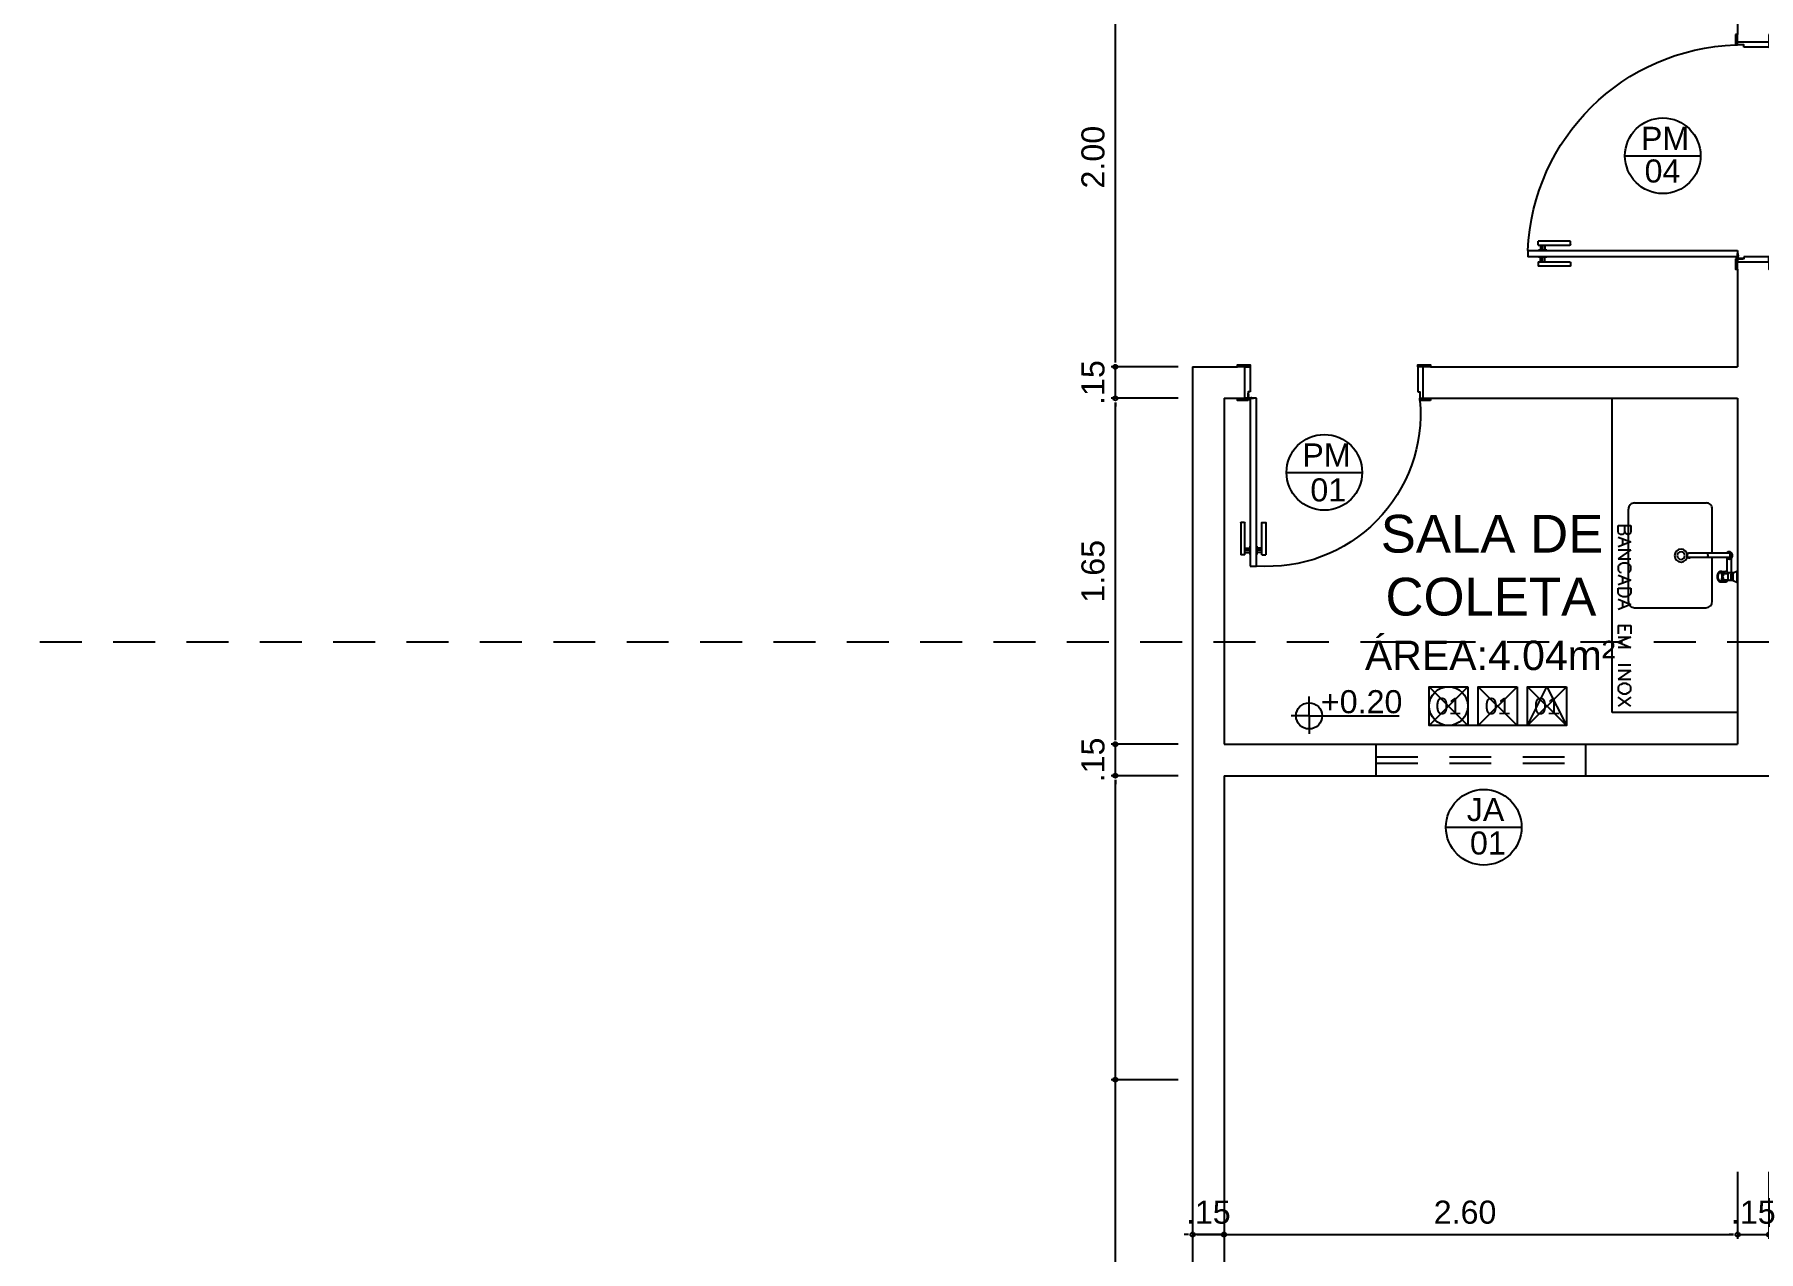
# Model space of a CAD drawing. Header units: millimetres. Extents: x 2125 to 3408, y 1171 to 1686.
# Drawn here: x 2442.71 to 2450.93, y 1525.01 to 1530.82 of the extents above; entities that cross this region are included whole.
import ezdxf
from ezdxf.enums import TextEntityAlignment as Align

# ---------------------------------------------------------------- set-up
doc = ezdxf.new("R2010")
doc.units = ezdxf.units.MM
doc.linetypes.add('CONTORNO_QUADRO_T', pattern=[0.35, 0.2, -0.15])
for name, color, linetype in [('APCOZ', 7, 'Continuous'), ('APCOZ-I', 251, 'Continuous'), ('at_Entity', 7, 'Continuous'), ('cotas', 7, 'Continuous'), ('ESQUADRIA', 3, 'Continuous'), ('ESQUADRIAS', 7, 'Continuous'), ('Esquadrias portas', 7, 'Continuous'), ('JANELA2', 1, 'Continuous'), ('Layout_Equipamentos', 7, 'Continuous'), ('linha de corte', 1, 'Continuous'), ('PAREDE', 4, 'Continuous'), ('TEXTO01', 7, 'Continuous'), ('TEXTO02', 3, 'Continuous'), ('TEXTO03', 2, 'Continuous'), ('TEXTO_ESP_FORRO', 62, 'Continuous'), ('TEXTO_ESP_PAREDES', 10, 'Continuous'), ('TEXTO_ESP_PISO', 150, 'Continuous')]:
    doc.layers.add(name, color=color, linetype=linetype)
doc.styles.add('ARIAL', font='sanss___.ttf')
doc.styles.add('ROMANS', font='arial.ttf')
doc.styles.add('TEXTO1', font='swissko.ttf', dxfattribs={"width": 0.6, "height": 0.1})
doc.dimstyles.new('ESCALA75', dxfattribs={"dimtxt": 0.11, "dimasz": 0.02, "dimexe": 0.02, "dimexo": 0.04, "dimgap": 0.05, "dimtad": 1, "dimzin": 4, "dimdsep": 46, "dimtxsty": 'ROMANS', "dimblk1": 'PPC', "dimblk2": 'PPC', "dimsah": 1, "dimcen": 0.02, "dimclrd": 7, "dimclre": 7, "dimclrt": 3, "dimazin": 1, "dimtfac": 1, "dimtix": 1, "dimtmove": 0, "dimatfit": 3, "dimldrblk": 'PPC', "dimfxl": 0, "dimtolj": 1, "dimtzin": 12, "dimarcsym": 0})

# ---------------------------------------------------------------- blocks, each defined once
blk = doc.blocks.new('P80_02')
at = {"layer": 'ESQUADRIAS', "color": 2}
for p, q in [((0.025, 0.075), (0.025, 0.875)), ((0.025, 0.875), (0.055, 0.875)), ((0.055, 0.875), (0.055, 0.075)), ((0.055, 0.075), (0.025, 0.075))]:
    blk.add_line(p, q, dxfattribs=at)
at = {"layer": 'ESQUADRIAS', "color": 3, "linetype": 'Continuous'}
for p, q in [((-0.02, 0.6698), (-0.02, 0.8215)), ((0, 0.8215), (0, 0.6698)), ((0.023, 0.78), (0.023, 0.82)), ((0.057, 0.78), (0.057, 0.82)), ((0.08, 0.8215), (0.08, 0.6698)), ((0.1, 0.6698), (0.1, 0.8215)), ((-0.0035, 0.6668), (-0.0175, 0.6668)), ((0.0835, 0.6668), (0.0975, 0.6668))]:
    blk.add_line(p, q, dxfattribs=at)
at = {"layer": 'ESQUADRIAS', "color": 3}
for p, q in [((0, 0.8215), (-0.02, 0.8215)), ((0, 0.81), (0.023, 0.81)), ((0, 0.8), (0.023, 0.8)), ((0, 0.79), (0.023, 0.79)), ((0.023, 0.82), (0.025, 0.82)), ((0.023, 0.78), (0.025, 0.78)), ((0.057, 0.82), (0.055, 0.82)), ((0.057, 0.78), (0.055, 0.78)), ((0.08, 0.81), (0.057, 0.81)), ((0.08, 0.8), (0.057, 0.8)), ((0.08, 0.79), (0.057, 0.79)), ((0.08, 0.8215), (0.1, 0.8215))]:
    blk.add_line(p, q, dxfattribs=at)
at = {"layer": 'ESQUADRIAS'}
for p, q in [((0.0165, 0.0585), (0.0165, 0.0615)), ((0.0315, 0.0735), (0.0285, 0.0735))]:
    blk.add_line(p, q, dxfattribs=at)
at = {"layer": 'ESQUADRIAS', "color": 3}
for points in [[(0.015, 0.085), (-0.035, 0.085), (-0.035, 0.075), (0.015, 0.075)], [(0.885, 0.085), (0.835, 0.085), (0.835, 0.075), (0.885, 0.075)], [(0.025, -0.075), (0, -0.075), (-0.035, -0.075), (-0.035, -0.085), (0.025, -0.085)], [(0.885, -0.075), (0.825, -0.075), (0.825, -0.085), (0.885, -0.085)]]:
    blk.add_lwpolyline(points, close=True, dxfattribs=at)
at = {"layer": 'ESQUADRIAS', "color": 2}
for points in [[(0.025, 0.045), (0.015, 0.045), (0.015, 0.075), (0, 0.075), (0, -0.075), (0.025, -0.075)], [(0.825, 0.045), (0.835, 0.045), (0.835, 0.075), (0.85, 0.075), (0.85, -0.075), (0.825, -0.075)]]:
    blk.add_lwpolyline(points, close=True, dxfattribs=at)
at = {"layer": 'ESQUADRIAS', "color": 1}
for points in [[(0.016, 0.0705, -0.236068), (0.015, 0.0725), (0.015, 0.07), (0.015, 0.05), (0.016, 0.05)], [(0.0195, 0.074, 0.236068), (0.0175, 0.075), (0.02, 0.075), (0.04, 0.075), (0.04, 0.074)]]:
    blk.add_lwpolyline(points, format="xyb", close=True, dxfattribs=at)
at = {"layer": 'ESQUADRIAS'}
for points in [[(0.0173, 0.0625), (0.0165, 0.0615), (0.016, 0.0615)], [(0.0173, 0.0575), (0.0165, 0.0585), (0.016, 0.0585)], [(0.0173, 0.0596), (0.0175, 0.0596), (0.0175, 0.0575), (0.0173, 0.0575), (0.0173, 0.0625), (0.0175, 0.0625), (0.0175, 0.0604), (0.0173, 0.0604)], [(0.0275, 0.0727), (0.0285, 0.0735), (0.0285, 0.074)], [(0.0304, 0.0727), (0.0304, 0.0725), (0.0325, 0.0725), (0.0325, 0.0727), (0.0275, 0.0727), (0.0275, 0.0725), (0.0296, 0.0725), (0.0296, 0.0727)], [(0.0325, 0.0727), (0.0315, 0.0735), (0.0315, 0.074)]]:
    blk.add_lwpolyline(points, dxfattribs=at)
at = {"layer": 'ESQUADRIAS', "color": 1}
blk.add_circle((0.0175, 0.0725), 0.0025, dxfattribs=at)
at = {"layer": 'ESQUADRIAS'}
blk.add_arc((0.1085, 0.1477), 0.7292, 355.06362, 94.20651, dxfattribs=at)
at = {"layer": 'ESQUADRIAS', "color": 3, "linetype": 'Continuous'}
for centre, start, end in [((-0.017, 0.6698), 180, 260.53768), ((-0.003, 0.6698), 260.53768, 360), ((0.083, 0.6698), 180, 279.46232), ((0.097, 0.6698), 279.46232, 0)]:
    blk.add_arc(centre, 0.003, start, end, dxfattribs=at)
blk = doc.blocks.new('new block2')
at = {"layer": 'ESQUADRIAS', "color": 2}
for p, q in [((-0.09, 1.16), (-0.09, 0.16)), ((-0.09, 1.16), (-0.06, 1.16)), ((-0.06, 0.16), (-0.06, 1.16)), ((-0.09, 0.16), (-0.06, 0.16))]:
    blk.add_line(p, q, dxfattribs=at)
at = {"layer": 'ESQUADRIAS', "color": 3, "linetype": 'Continuous'}
for p, q in [((-0.135, 0.9598), (-0.135, 1.1115)), ((-0.115, 1.1115), (-0.115, 0.9598)), ((-0.092, 1.07), (-0.092, 1.11)), ((-0.058, 1.07), (-0.058, 1.11)), ((-0.035, 1.1115), (-0.035, 0.9598)), ((-0.015, 0.9598), (-0.015, 1.1115)), ((-0.1185, 0.9568), (-0.1325, 0.9568)), ((-0.0315, 0.9568), (-0.0175, 0.9568))]:
    blk.add_line(p, q, dxfattribs=at)
at = {"layer": 'ESQUADRIAS', "color": 3}
for p, q in [((-0.115, 1.1115), (-0.135, 1.1115)), ((-0.115, 1.1), (-0.092, 1.1)), ((-0.115, 1.09), (-0.092, 1.09)), ((-0.115, 1.08), (-0.092, 1.08)), ((-0.092, 1.11), (-0.09, 1.11)), ((-0.092, 1.07), (-0.09, 1.07)), ((-0.058, 1.11), (-0.06, 1.11)), ((-0.058, 1.07), (-0.06, 1.07)), ((-0.035, 1.1), (-0.058, 1.1)), ((-0.035, 1.09), (-0.058, 1.09)), ((-0.035, 1.08), (-0.058, 1.08)), ((-0.035, 1.1115), (-0.015, 1.1115))]:
    blk.add_line(p, q, dxfattribs=at)
at = {"layer": 'ESQUADRIAS'}
for p, q in [((-0.0665, 0.1585), (-0.0635, 0.1585)), ((-0.0515, 0.1435), (-0.0515, 0.1465))]:
    blk.add_line(p, q, dxfattribs=at)
at = {"layer": 'ESQUADRIAS', "color": 3}
for points in [[(-1.12, 0.17), (-1.07, 0.17), (-1.07, 0.16), (-1.12, 0.16)], [(-0.05, 0.17), (0, 0.17), (0, 0.16), (-0.05, 0.16)], [(-1.12, 0.01), (-1.06, 0.01), (-1.06, 0), (-1.12, 0)], [(-0.06, 0.01), (-0.035, 0.01), (0, 0.01), (0, 0), (-0.06, 0)]]:
    blk.add_lwpolyline(points, close=True, dxfattribs=at)
at = {"layer": 'ESQUADRIAS', "color": 2}
for points in [[(-1.06, 0.13), (-1.07, 0.13), (-1.07, 0.16), (-1.085, 0.16), (-1.085, 0.01), (-1.06, 0.01)], [(-0.06, 0.13), (-0.05, 0.13), (-0.05, 0.16), (-0.035, 0.16), (-0.035, 0.01), (-0.06, 0.01)]]:
    blk.add_lwpolyline(points, close=True, dxfattribs=at)
at = {"layer": 'ESQUADRIAS', "color": 1}
for points in [[(-0.0545, 0.159, -0.236068), (-0.0525, 0.16), (-0.055, 0.16), (-0.075, 0.16), (-0.075, 0.159)], [(-0.051, 0.1555, 0.236068), (-0.05, 0.1575), (-0.05, 0.155), (-0.05, 0.135), (-0.051, 0.135)]]:
    blk.add_lwpolyline(points, format="xyb", close=True, dxfattribs=at)
at = {"layer": 'ESQUADRIAS'}
for points in [[(-0.0675, 0.1577), (-0.0665, 0.1585), (-0.0665, 0.159)], [(-0.0654, 0.1577), (-0.0654, 0.1575), (-0.0675, 0.1575), (-0.0675, 0.1577), (-0.0625, 0.1577), (-0.0625, 0.1575), (-0.0646, 0.1575), (-0.0646, 0.1577)], [(-0.0625, 0.1577), (-0.0635, 0.1585), (-0.0635, 0.159)], [(-0.0523, 0.1446), (-0.0525, 0.1446), (-0.0525, 0.1425), (-0.0523, 0.1425), (-0.0523, 0.1475), (-0.0525, 0.1475), (-0.0525, 0.1454), (-0.0523, 0.1454)], [(-0.0523, 0.1475), (-0.0515, 0.1465), (-0.051, 0.1465)], [(-0.0523, 0.1425), (-0.0515, 0.1435), (-0.051, 0.1435)]]:
    blk.add_lwpolyline(points, dxfattribs=at)
at = {"layer": 'ESQUADRIAS', "color": 1}
blk.add_circle((-0.0525, 0.1575), 0.0025, dxfattribs=at)
at = {"layer": 'ESQUADRIAS', "color": 3, "linetype": 'Continuous'}
for centre, start, end in [((-0.132, 0.9598), 180, 260.53768), ((-0.118, 0.9598), 260.53768, 360), ((-0.032, 0.9598), 180, 279.46232), ((-0.018, 0.9598), 279.46232, 0)]:
    blk.add_arc(centre, 0.003, start, end, dxfattribs=at)
at = {"layer": 'Esquadrias portas'}
blk.add_arc((-0.0469, 0.1373), 1.0236, 92.41211, 178.17437, dxfattribs=at)
blk = doc.blocks.new('PPC')
at = {"color": 2}
blk.add_circle((0, 0), 0.5, dxfattribs=at)
blk = doc.blocks.new('*D85')
at = {"layer": 'cotas', "color": 7, "lineweight": -2, "transparency": 16777216}
for p, q in [((2448.1653, 1527.281), (2447.8453, 1527.281)), ((2447.8653, 1522.171), (2447.8653, 1527.261)), ((2448.1653, 1522.151), (2447.8453, 1522.151))]:
    blk.add_line(p, q, dxfattribs=at)
at = {"layer": 'DEFPOINTS', "color": 0, "transparency": 16777216}
for p in [(2447.8653, 1527.281), (2448.3837, 1527.281), (2448.3837, 1522.151)]:
    blk.add_point(p, dxfattribs=at)
at = {"layer": 'cotas', "color": 7, "lineweight": -2, "transparency": 16777216, "xscale": 0.02, "yscale": 0.02, "zscale": 0.02}
for p, rotation in [((2447.8653, 1527.281), 90), ((2447.8653, 1522.151), 270)]:
    blk.add_blockref('PPC', p, dxfattribs=dict(at, rotation=rotation))
at = {"layer": 'cotas', "color": 3, "transparency": 16777216, "insert": (2447.7591, 1524.716), "char_height": 0.11, "attachment_point": 5, "rotation": 90, "style": 'ROMANS'}
blk.add_mtext('\\A1;5.13', dxfattribs=at)
blk = doc.blocks.new('*D241')
at = {"layer": 'cotas', "color": 7, "lineweight": -2, "transparency": 16777216}
for p, q in [((2447.8653, 1527.451), (2447.8653, 1527.471)), ((2448.1653, 1527.431), (2447.8453, 1527.431)), ((2447.8653, 1527.281), (2447.8653, 1527.431)), ((2448.1653, 1527.281), (2447.8453, 1527.281)), ((2447.8653, 1527.261), (2447.8653, 1527.241))]:
    blk.add_line(p, q, dxfattribs=at)
at = {"layer": 'DEFPOINTS', "color": 0, "transparency": 16777216}
for p in [(2447.8653, 1527.431), (2448.3837, 1527.431), (2448.3837, 1527.281)]:
    blk.add_point(p, dxfattribs=at)
at = {"layer": 'cotas', "color": 7, "lineweight": -2, "transparency": 16777216, "xscale": 0.02, "yscale": 0.02, "zscale": 0.02}
for p, rotation in [((2447.8653, 1527.431), 270), ((2447.8653, 1527.281), 90)]:
    blk.add_blockref('PPC', p, dxfattribs=dict(at, rotation=rotation))
at = {"layer": 'cotas', "color": 3, "transparency": 16777216, "insert": (2447.7591, 1527.356), "char_height": 0.11, "attachment_point": 5, "rotation": 90, "style": 'ROMANS'}
blk.add_mtext('\\A1;.15', dxfattribs=at)
blk = doc.blocks.new('*D242')
at = {"layer": 'cotas', "color": 7, "lineweight": -2, "transparency": 16777216}
for p, q in [((2448.1653, 1529.081), (2447.8453, 1529.081)), ((2447.8653, 1527.451), (2447.8653, 1529.061)), ((2448.1653, 1527.431), (2447.8453, 1527.431))]:
    blk.add_line(p, q, dxfattribs=at)
at = {"layer": 'DEFPOINTS', "color": 0, "transparency": 16777216}
for p in [(2447.8653, 1529.081), (2448.3837, 1529.081), (2448.3837, 1527.431)]:
    blk.add_point(p, dxfattribs=at)
at = {"layer": 'cotas', "color": 7, "lineweight": -2, "transparency": 16777216, "xscale": 0.02, "yscale": 0.02, "zscale": 0.02}
for p, rotation in [((2447.8653, 1529.081), 90), ((2447.8653, 1527.431), 270)]:
    blk.add_blockref('PPC', p, dxfattribs=dict(at, rotation=rotation))
at = {"layer": 'cotas', "color": 3, "transparency": 16777216, "insert": (2447.7591, 1528.256), "char_height": 0.11, "attachment_point": 5, "rotation": 90, "style": 'ROMANS'}
blk.add_mtext('\\A1;1.65', dxfattribs=at)
blk = doc.blocks.new('*D243')
at = {"layer": 'cotas', "color": 7, "lineweight": -2, "transparency": 16777216}
for p, q in [((2448.1653, 1529.231), (2447.8453, 1529.231)), ((2447.8653, 1529.251), (2447.8653, 1529.271)), ((2447.8653, 1529.081), (2447.8653, 1529.231)), ((2448.1653, 1529.081), (2447.8453, 1529.081)), ((2447.8653, 1529.061), (2447.8653, 1529.041))]:
    blk.add_line(p, q, dxfattribs=at)
at = {"layer": 'DEFPOINTS', "color": 0, "transparency": 16777216}
for p in [(2447.8653, 1529.231), (2448.3412, 1529.231), (2448.3837, 1529.081)]:
    blk.add_point(p, dxfattribs=at)
at = {"layer": 'cotas', "color": 7, "lineweight": -2, "transparency": 16777216, "xscale": 0.02, "yscale": 0.02, "zscale": 0.02}
for p, rotation in [((2447.8653, 1529.231), 270), ((2447.8653, 1529.081), 90)]:
    blk.add_blockref('PPC', p, dxfattribs=dict(at, rotation=rotation))
at = {"layer": 'cotas', "color": 3, "transparency": 16777216, "insert": (2447.7591, 1529.156), "char_height": 0.11, "attachment_point": 5, "rotation": 90, "style": 'ROMANS'}
blk.add_mtext('\\A1;.15', dxfattribs=at)
blk = doc.blocks.new('*D244')
at = {"layer": 'cotas', "color": 7, "lineweight": -2, "transparency": 16777216}
for p, q in [((2448.1315, 1531.231), (2447.8453, 1531.231)), ((2447.8653, 1529.251), (2447.8653, 1531.211)), ((2448.1653, 1529.231), (2447.8453, 1529.231))]:
    blk.add_line(p, q, dxfattribs=at)
at = {"layer": 'DEFPOINTS', "color": 0, "transparency": 16777216}
for p in [(2447.8653, 1531.231), (2448.1715, 1531.231), (2448.3412, 1529.231)]:
    blk.add_point(p, dxfattribs=at)
at = {"layer": 'cotas', "color": 7, "lineweight": -2, "transparency": 16777216, "xscale": 0.02, "yscale": 0.02, "zscale": 0.02}
for p, rotation in [((2447.8653, 1531.231), 90), ((2447.8653, 1529.231), 270)]:
    blk.add_blockref('PPC', p, dxfattribs=dict(at, rotation=rotation))
at = {"layer": 'cotas', "color": 3, "transparency": 16777216, "insert": (2447.7591, 1530.231), "char_height": 0.11, "attachment_point": 5, "rotation": 90, "style": 'ROMANS'}
blk.add_mtext('\\A1;2.00', dxfattribs=at)
blk = doc.blocks.new('new block17')
at = {"layer": 'APCOZ'}
for p, q in [((0.5441, 0.7589), (0.3731, 0.7589)), ((0.5441, 0.7389), (0.3731, 0.7389)), ((0.5191, 0.6724), (0.5407, 0.6724)), ((0.5481, 0.7348), (0.5481, 0.6701)), ((0.5681, 0.7348), (0.5681, 0.665)), ((0.5773, 0.665), (0.5681, 0.665)), ((0.5773, 0.665), (0.5989, 0.6758)), ((0.5191, 0.6224), (0.5407, 0.6224)), ((0.5773, 0.6298), (0.5532, 0.6298)), ((0.5773, 0.6298), (0.5989, 0.619))]:
    blk.add_line(p, q, dxfattribs=at)
at = {"layer": 'APCOZ', "linetype": 'Continuous'}
for points in [[(0.5186, 0.6724, 0), (0.5154, 0.6719, 0), (0.5124, 0.6705, 0), (0.5095, 0.6684, 0), (0.507, 0.6656, 0), (0.5049, 0.6623, 0), (0.5032, 0.6584, 0), (0.5021, 0.6541, 0), (0.5015, 0.6497, 0), (0.5015, 0.6451, 0), (0.5021, 0.6407, 0), (0.5032, 0.6364, 0), (0.5049, 0.6326, 0), (0.507, 0.6292, 0), (0.5095, 0.6264, 0), (0.5124, 0.6243, 0), (0.5154, 0.6229, 0), (0.5186, 0.6224, 0)], [(0.5481, 0.6701, 0), (0.5467, 0.6709, 0), (0.5452, 0.6716, 0), (0.5437, 0.672, 0), (0.5422, 0.6723, 0), (0.5407, 0.6724, 0)], [(0.5407, 0.6224, 0), (0.5434, 0.6227, 0), (0.5462, 0.6236, 0), (0.5487, 0.6252, 0), (0.5511, 0.6272, 0), (0.5532, 0.6298, 0)]]:
    blk.add_polyline3d(points, dxfattribs=at)
at = {"layer": 'APCOZ'}
for centre, radius, start, end in [((0.3681, 0.7489), 0.0112, 63.72082, 296.27918), ((0.5581, 0.7489), 0.0173, 125.4187, 144.58128), ((0.5581, 0.7489), 0.0173, 54.5813, 125.4187), ((0.5581, 0.7489), 0.0173, 305.4187, 54.5813), ((0.5581, 0.7489), 0.0173, 215.41872, 234.5813)]:
    blk.add_arc(centre, radius, start, end, dxfattribs=at)
at = {"layer": 'APCOZ-I'}
for p, q in [((0.3731, 0.7589), (0.3681, 0.7589)), ((0.5617, 0.7589), (0.5441, 0.7589)), ((0.3731, 0.7389), (0.3681, 0.7389)), ((0.5328, 0.6631), (0.5542, 0.6631)), ((0.5617, 0.7389), (0.5441, 0.7389)), ((0.5681, 0.665), (0.5532, 0.665)), ((0.5773, 0.6298), (0.5773, 0.665)), ((0.5328, 0.6318), (0.5542, 0.6318))]:
    blk.add_line(p, q, dxfattribs=at)
at = {"layer": 'APCOZ-I', "linetype": 'Continuous'}
for points in [[(0.5155, 0.6279, 0), (0.5176, 0.6283, 0), (0.5197, 0.6295, 0), (0.5216, 0.6314, 0), (0.5232, 0.634, 0), (0.5245, 0.6371, 0), (0.5255, 0.6406, 0), (0.526, 0.6445, 0), (0.5261, 0.6484, 0), (0.5258, 0.6523, 0), (0.5251, 0.656, 0), (0.5239, 0.6593, 0), (0.5224, 0.6622, 0), (0.5207, 0.6644, 0), (0.5187, 0.666, 0), (0.5165, 0.6668, 0), (0.5144, 0.6668, 0), (0.5123, 0.666, 0), (0.5103, 0.6644, 0), (0.5085, 0.6622, 0), (0.507, 0.6593, 0), (0.5059, 0.656, 0), (0.5051, 0.6523, 0), (0.5048, 0.6484, 0), (0.5049, 0.6445, 0), (0.5054, 0.6406, 0), (0.5064, 0.6371, 0), (0.5077, 0.634, 0), (0.5094, 0.6314, 0), (0.5113, 0.6295, 0), (0.5133, 0.6283, 0), (0.5155, 0.6279, 0)], [(0.5322, 0.664, 0), (0.5301, 0.6669, 0), (0.5276, 0.6693, 0), (0.5249, 0.671, 0), (0.522, 0.6721, 0), (0.5191, 0.6724, 0)], [(0.5532, 0.665, 0), (0.5523, 0.6662, 0), (0.5513, 0.6673, 0), (0.5503, 0.6684, 0), (0.5492, 0.6693, 0), (0.5481, 0.6701, 0)], [(0.554, 0.6638, 0), (0.5538, 0.6641, 0), (0.5537, 0.6643, 0), (0.5535, 0.6645, 0), (0.5534, 0.6648, 0), (0.5532, 0.665, 0)], [(0.5186, 0.6224, 0), (0.5217, 0.6227, 0), (0.5246, 0.6237, 0), (0.5274, 0.6254, 0), (0.53, 0.6278, 0), (0.5322, 0.6308, 0)], [(0.5532, 0.6298, 0), (0.5534, 0.63, 0), (0.5535, 0.6303, 0), (0.5537, 0.6305, 0), (0.5538, 0.6307, 0), (0.554, 0.631, 0)]]:
    blk.add_polyline3d(points, dxfattribs=at)
at = {"layer": 'APCOZ-I'}
for centre, radius, start, end in [((0.3681, 0.7489), 0.01, 90, 270), ((0.4346, 0.7489), 0.0233, 334.55551, 25.44449), ((0.5581, 0.7489), 0.0126, 232.25181, 127.74819), ((0.5407, 0.7489), 0.0233, 334.55551, 25.44449), ((0.5624, 0.6474), 0.0335, 153.97489, 206.02511), ((0.5305, 0.663), 0.002, 333.97489, 32.15591), ((0.5581, 0.7489), 0.0173, 234.5813, 305.4187), ((0.607, 0.6474), 0.0549, 164.31395, 195.68605), ((0.5523, 0.6628), 0.002, 344.31395, 31.56748), ((0.6483, 0.6474), 0.0816, 167.53823, 192.46177), ((0.874, 0.6474), 0.2786, 174.37523, 185.62477), ((0.5305, 0.6318), 0.002, 327.84409, 26.02511), ((0.5523, 0.632), 0.002, 328.43251, 15.68606)]:
    blk.add_arc(centre, radius, start, end, dxfattribs=at)
at = {"layer": 'at_Entity', "color": 0}
for p, q in [((0, 0), (0, 1.4982)), ((0.1079, 0.9988), (0.4486, 0.9988)), ((0.0783, 0.529), (0.0783, 0.9692)), ((0.4782, 0.7589), (0.4782, 0.9692)), ((0.0289, 0.8639), (0.0289, 0.8914)), ((0.0289, 0.8914), (0.0902, 0.8914)), ((0.031, 0.8555), (0.0289, 0.8639)), ((0.0289, 0.8364), (0.0902, 0.8131)), ((0.0352, 0.8512), (0.031, 0.8555)), ((0.0394, 0.8491), (0.0352, 0.8512)), ((0.05, 0.8491), (0.0394, 0.8491)), ((0.0542, 0.8512), (0.05, 0.8491)), ((0.05, 0.8279), (0.05, 0.7983)), ((0.0585, 0.8555), (0.0542, 0.8512)), ((0.0606, 0.8639), (0.0585, 0.8555)), ((0.0606, 0.8639), (0.0606, 0.8914)), ((0.0648, 0.8555), (0.0606, 0.8639)), ((0.0669, 0.8512), (0.0648, 0.8555)), ((0.0733, 0.8491), (0.0669, 0.8512)), ((0.0796, 0.8491), (0.0733, 0.8491)), ((0.0839, 0.8512), (0.0796, 0.8491)), ((0.0881, 0.8555), (0.0839, 0.8512)), ((0.0902, 0.8639), (0.0881, 0.8555)), ((0.0902, 0.8914), (0.0902, 0.8639)), ((0.0902, 0.8131), (0.0289, 0.7899)), ((0.0289, 0.775), (0.0902, 0.775)), ((0.0902, 0.775), (0.0289, 0.7327)), ((0.0289, 0.7327), (0.0902, 0.7327)), ((0.031, 0.701), (0.0289, 0.6946)), ((0.0289, 0.6946), (0.0289, 0.6819)), ((0.0289, 0.6819), (0.031, 0.6756)), ((0.0373, 0.7052), (0.031, 0.701)), ((0.031, 0.6756), (0.0373, 0.6692)), ((0.0437, 0.7094), (0.0373, 0.7052)), ((0.0373, 0.6692), (0.0437, 0.6671)), ((0.0521, 0.7116), (0.0437, 0.7094)), ((0.0669, 0.7116), (0.0521, 0.7116)), ((0.0754, 0.7094), (0.0669, 0.7116)), ((0.0818, 0.7052), (0.0754, 0.7094)), ((0.0754, 0.6671), (0.0818, 0.6692)), ((0.0881, 0.701), (0.0818, 0.7052)), ((0.0818, 0.6692), (0.0881, 0.6756)), ((0.0902, 0.6946), (0.0881, 0.701)), ((0.0881, 0.6756), (0.0902, 0.6819)), ((0.0902, 0.6819), (0.0902, 0.6946)), ((0.4782, 0.529), (0.4782, 0.7389)), ((0.0289, 0.6544), (0.0902, 0.6311)), ((0.0902, 0.6311), (0.0289, 0.6079)), ((0.0289, 0.5931), (0.0902, 0.5931)), ((0.0289, 0.5719), (0.0289, 0.5931)), ((0.05, 0.646), (0.05, 0.6163)), ((0.0902, 0.5931), (0.0902, 0.5719)), ((0.031, 0.5634), (0.0289, 0.5719)), ((0.0289, 0.5402), (0.0902, 0.5148)), ((0.0902, 0.5148), (0.0289, 0.4915)), ((0.0373, 0.5571), (0.031, 0.5634)), ((0.0437, 0.555), (0.0373, 0.5571)), ((0.0521, 0.5507), (0.0437, 0.555)), ((0.05, 0.5296), (0.05, 0.5)), ((0.0669, 0.5507), (0.0521, 0.5507)), ((0.0754, 0.555), (0.0669, 0.5507)), ((0.0818, 0.5571), (0.0754, 0.555)), ((0.0881, 0.5634), (0.0818, 0.5571)), ((0.0902, 0.5719), (0.0881, 0.5634)), ((0.1079, 0.4994), (0.4486, 0.4994)), ((0.0289, 0.4153), (0.0902, 0.4153)), ((0.0289, 0.4153), (0.0289, 0.3751)), ((0.0606, 0.4153), (0.0606, 0.3899)), ((0.0902, 0.4153), (0.0902, 0.3751)), ((0.0289, 0.3582), (0.0902, 0.3582)), ((0.0902, 0.3582), (0.0289, 0.3349)), ((0.0289, 0.3349), (0.0902, 0.3095)), ((0.0902, 0.3095), (0.0289, 0.3095)), ((0.0902, 0.2249), (0.0289, 0.2249)), ((0.0289, 0.1995), (0.0902, 0.1995)), ((0.0902, 0.1995), (0.0289, 0.1593)), ((0.0289, 0.1593), (0.0902, 0.1593)), ((0.031, 0.1254), (0.0289, 0.1191)), ((0.0289, 0.1191), (0.0289, 0.1085)), ((0.0289, 0.1085), (0.031, 0.1021)), ((0.0373, 0.1318), (0.031, 0.1254)), ((0.031, 0.1021), (0.0373, 0.0958)), ((0.0437, 0.1339), (0.0373, 0.1318)), ((0.0373, 0.0958), (0.0437, 0.0937)), ((0.0521, 0.1381), (0.0437, 0.1339)), ((0.0437, 0.0937), (0.0521, 0.0894)), ((0.0669, 0.1381), (0.0521, 0.1381)), ((0.0521, 0.0894), (0.0669, 0.0894)), ((0.0754, 0.1339), (0.0669, 0.1381)), ((0.0669, 0.0894), (0.0754, 0.0937)), ((0.0818, 0.1318), (0.0754, 0.1339)), ((0.0754, 0.0937), (0.0818, 0.0958)), ((0.0881, 0.1254), (0.0818, 0.1318)), ((0.0818, 0.0958), (0.0881, 0.1021)), ((0.0902, 0.1191), (0.0881, 0.1254)), ((0.0881, 0.1021), (0.0902, 0.1085)), ((0.0902, 0.1085), (0.0902, 0.1191)), ((0.5989, 0), (0, 0)), ((0.0902, 0.0725), (0.0289, 0.0302)), ((0.0902, 0.0302), (0.0289, 0.0725))]:
    blk.add_line(p, q, dxfattribs=at)
for centre, radius, start, end in [((0.1072, 0.9699), 0.0289, 88.51608, 181.48392), ((0.451, 0.9716), 0.0273, 354.97241, 95.02759), ((0.3291, 0.748), 0.0307, 90, 180), ((0.3291, 0.748), 0.0307, 180, 270), ((0.3291, 0.748), 0.018, 90, 180), ((0.3291, 0.748), 0.018, 180, 270), ((0.3291, 0.748), 0.0307, 360, 90), ((0.3291, 0.748), 0.018, 360, 90), ((0.3291, 0.748), 0.018, 270, 0), ((0.3291, 0.748), 0.0307, 270, 0), ((0.1072, 0.5283), 0.0289, 178.51591, 271.48409), ((0.4476, 0.5301), 0.0307, 270, 0)]:
    blk.add_arc(centre, radius, start, end, dxfattribs=at)
blk = doc.blocks.new('Esp_Pis_Par_For_Esc100')
at = {"layer": 'DEFPOINTS'}
for p, q in [((0, 0.37), (0.37, 0)), ((0.37, 0.37), (0, 0)), ((0.47, 0.37), (0.84, 0)), ((0.84, 0.37), (0.47, 0)), ((0.94, 0.37), (1.31, 0)), ((1.31, 0.37), (0.94, 0)), ((0.47, 0), (0.37, 0)), ((0.94, 0), (0.84, 0))]:
    blk.add_line(p, q, dxfattribs=at)
for points in [[(0.37, 0.37), (0.37, 0), (0, 0), (0, 0.37)], [(1.31, 0.37), (1.31, 0), (0.94, 0), (0.94, 0.37)]]:
    blk.add_lwpolyline(points, close=True, dxfattribs=at)
at = {"layer": 'TEXTO_ESP_FORRO'}
blk.add_lwpolyline([(0.94, 0), (1.125, 0.37), (1.31, 0)], close=True, dxfattribs=at)
at = {"layer": 'TEXTO_ESP_PAREDES'}
blk.add_lwpolyline([(0.84, 0.37), (0.84, 0), (0.47, 0), (0.47, 0.37)], close=True, dxfattribs=at)
at = {"layer": 'TEXTO_ESP_PISO'}
blk.add_circle((0.185, 0.185), 0.185, dxfattribs=at)
at = {"layer": 'TEXTO_ESP_FORRO', "color": 3, "linetype": 'ByBlock', "style": 'ARIAL', "text_generation_flag": 6}
blk.add_attdef('FOR', text='', height=0.16, rotation=180, dxfattribs=at).set_placement((1.125, 0.185), align=Align.MIDDLE_CENTER)
at = {"layer": 'TEXTO_ESP_PAREDES', "color": 3, "linetype": 'ByBlock', "ltscale": 0.0001, "style": 'ARIAL', "text_generation_flag": 6}
blk.add_attdef('PAR', text='', height=0.16, rotation=180, dxfattribs=at).set_placement((0.655, 0.185), align=Align.MIDDLE_CENTER)
at = {"layer": 'TEXTO_ESP_PISO', "color": 3, "linetype": 'ByBlock', "style": 'ARIAL', "text_generation_flag": 6}
blk.add_attdef('PIS', text='', height=0.16, rotation=180, dxfattribs=at).set_placement((0.185, 0.185), align=Align.MIDDLE_CENTER)
blk = doc.blocks.new('*D123')
at = {"layer": 'cotas', "color": 7, "lineweight": -2, "transparency": 16777216}
for p, q in [((2448.2337, 1525.3924), (2448.2337, 1525.0724)), ((2448.3837, 1525.3924), (2448.3837, 1525.0724)), ((2448.2137, 1525.0924), (2448.1937, 1525.0924)), ((2448.3837, 1525.0924), (2448.2337, 1525.0924)), ((2448.4037, 1525.0924), (2448.4237, 1525.0924))]:
    blk.add_line(p, q, dxfattribs=at)
at = {"layer": 'DEFPOINTS', "color": 0, "transparency": 16777216}
for p in [(2448.2337, 1525.6423), (2448.3837, 1525.6423), (2448.2337, 1525.0924)]:
    blk.add_point(p, dxfattribs=at)
at = {"layer": 'cotas', "color": 7, "lineweight": -2, "transparency": 16777216, "xscale": 0.02, "yscale": 0.02, "zscale": 0.02}
blk.add_blockref('PPC', (2448.2337, 1525.0924), dxfattribs=at)
at = {"layer": 'cotas', "color": 7, "lineweight": -2, "transparency": 16777216, "xscale": 0.02, "yscale": 0.02, "zscale": 0.02, "rotation": 180}
blk.add_blockref('PPC', (2448.3837, 1525.0924), dxfattribs=at)
at = {"layer": 'cotas', "color": 3, "transparency": 16777216, "insert": (2448.3087, 1525.1986), "char_height": 0.11, "attachment_point": 5, "style": 'ROMANS'}
blk.add_mtext('\\A1;.15', dxfattribs=at)
blk = doc.blocks.new('*D124')
at = {"layer": 'cotas', "color": 7, "lineweight": -2, "transparency": 16777216}
for p, q in [((2448.2337, 1525.3924), (2448.2337, 1525.0724)), ((2450.8337, 1525.3924), (2450.8337, 1525.0724)), ((2448.2537, 1525.0924), (2450.8137, 1525.0924))]:
    blk.add_line(p, q, dxfattribs=at)
at = {"layer": 'DEFPOINTS', "color": 0, "transparency": 16777216}
for p in [(2448.2337, 1525.6423), (2450.8337, 1525.6423), (2450.8337, 1525.0924)]:
    blk.add_point(p, dxfattribs=at)
at = {"layer": 'cotas', "color": 7, "lineweight": -2, "transparency": 16777216, "xscale": 0.02, "yscale": 0.02, "zscale": 0.02, "rotation": 180}
blk.add_blockref('PPC', (2448.2337, 1525.0924), dxfattribs=at)
at = {"layer": 'cotas', "color": 7, "lineweight": -2, "transparency": 16777216, "xscale": 0.02, "yscale": 0.02, "zscale": 0.02}
blk.add_blockref('PPC', (2450.8337, 1525.0924), dxfattribs=at)
at = {"layer": 'cotas', "color": 3, "transparency": 16777216, "insert": (2449.5337, 1525.1986), "char_height": 0.11, "attachment_point": 5, "style": 'ROMANS'}
blk.add_mtext('\\A1;2.60', dxfattribs=at)
blk = doc.blocks.new('*D125')
at = {"layer": 'cotas', "color": 7, "lineweight": -2, "transparency": 16777216}
for p, q in [((2450.8337, 1525.3924), (2450.8337, 1525.0724)), ((2450.9837, 1525.3924), (2450.9837, 1525.0724)), ((2450.8137, 1525.0924), (2450.7937, 1525.0924)), ((2450.8337, 1525.0924), (2450.9837, 1525.0924)), ((2451.0037, 1525.0924), (2451.0237, 1525.0924))]:
    blk.add_line(p, q, dxfattribs=at)
at = {"layer": 'DEFPOINTS', "color": 0, "transparency": 16777216}
for p in [(2450.8337, 1525.6423), (2450.9837, 1525.6423), (2450.9837, 1525.0924)]:
    blk.add_point(p, dxfattribs=at)
at = {"layer": 'cotas', "color": 7, "lineweight": -2, "transparency": 16777216, "xscale": 0.02, "yscale": 0.02, "zscale": 0.02}
blk.add_blockref('PPC', (2450.8337, 1525.0924), dxfattribs=at)
at = {"layer": 'cotas', "color": 7, "lineweight": -2, "transparency": 16777216, "xscale": 0.02, "yscale": 0.02, "zscale": 0.02, "rotation": 180}
blk.add_blockref('PPC', (2450.9837, 1525.0924), dxfattribs=at)
at = {"layer": 'cotas', "color": 3, "transparency": 16777216, "insert": (2450.9087, 1525.1986), "char_height": 0.11, "attachment_point": 5, "style": 'ROMANS'}
blk.add_mtext('\\A1;.15', dxfattribs=at)
blk = doc.blocks.new('*D275')
at = {"layer": 'cotas', "color": 7, "lineweight": -2, "transparency": 16777216}
for p, q in [((2448.1654, 1525.831), (2447.8454, 1525.831)), ((2447.8654, 1519.7126), (2447.8654, 1525.811)), ((2448.1654, 1519.6926), (2447.8454, 1519.6926))]:
    blk.add_line(p, q, dxfattribs=at)
at = {"layer": 'DEFPOINTS', "color": 0, "transparency": 16777216}
for p in [(2447.8654, 1525.831), (2461.5628, 1525.831), (2448.2337, 1519.6926)]:
    blk.add_point(p, dxfattribs=at)
at = {"layer": 'cotas', "color": 7, "lineweight": -2, "transparency": 16777216, "xscale": 0.02, "yscale": 0.02, "zscale": 0.02}
for p, rotation in [((2447.8654, 1525.831), 90), ((2447.8654, 1519.6926), 270)]:
    blk.add_blockref('PPC', p, dxfattribs=dict(at, rotation=rotation))
at = {"layer": 'cotas', "color": 3, "transparency": 16777216, "insert": (2447.7592, 1522.7618), "char_height": 0.11, "attachment_point": 5, "rotation": 90, "style": 'ROMANS'}
blk.add_mtext('\\A1;6.14', dxfattribs=at)
blk = doc.blocks.new('new block4')
at = {"layer": 'TEXTO01'}
h = blk.add_hatch(dxfattribs=at)
h.set_pattern_fill('ANGLE', color=256)
h.set_pattern_definition([(0, (-2260.456, -913.906), (0, 6.985), [5.08, -1.905]), (90, (-2260.456, -913.906), (-6.985, 4e-16), [5.08, -1.905])])
h.paths.add_polyline_path([(0, 0), (0, -0.0624, 0.414214), (0.0624, 0)])
h.paths.add_polyline_path([(0, 0), (0, 0.0624, 0.414214), (-0.0624, 0)])
for q in [(0, 0.093), (-0.0862, 0), (0.4292, 0), (0, -0.0852)]:
    blk.add_line((0, 0), q, dxfattribs=at)
blk.add_circle((0, 0), 0.0624, dxfattribs=at)

msp = doc.modelspace()

# ---------------------------------------------------------------- linework, layer by layer
at = {"layer": 'ESQUADRIA', "linetype": 'CONTORNO_QUADRO_T'}
for p, q in [((2449.1087, 1527.371), (2450.1087, 1527.371)), ((2449.1087, 1527.341), (2450.1087, 1527.341))]:
    msp.add_line(p, q, dxfattribs=at)
at = {"layer": 'JANELA2'}
for p, q in [((2449.1087, 1527.431), (2449.1087, 1527.281)), ((2450.1087, 1527.431), (2450.1087, 1527.281))]:
    msp.add_line(p, q, dxfattribs=at)
at = {"layer": 'linha de corte', "linetype": 'CONTORNO_QUADRO_T'}
msp.add_line((2462.8842, 1527.9186), (2411.6717, 1527.9186), dxfattribs=at)
at = {"layer": 'PAREDE', "linetype": 'Continuous'}
for p, q in [((2450.8337, 1531.231), (2450.8337, 1530.816)), ((2450.8337, 1529.696), (2450.8337, 1529.231)), ((2448.2337, 1529.231), (2448.2337, 1522.186)), ((2448.3837, 1529.081), (2448.3837, 1527.431)), ((2450.8337, 1529.081), (2450.8337, 1527.431)), ((2448.3837, 1527.281), (2448.3837, 1522.186))]:
    msp.add_line(p, q, dxfattribs=at)
at = {"layer": 'PAREDE'}
for p, q in [((2448.2337, 1529.231), (2448.4487, 1529.231)), ((2449.3687, 1529.231), (2450.8337, 1529.231)), ((2448.3837, 1529.081), (2448.4487, 1529.081)), ((2449.3687, 1529.081), (2450.8337, 1529.081)), ((2448.3837, 1527.431), (2450.8337, 1527.431)), ((2448.3837, 1527.281), (2457.3337, 1527.281))]:
    msp.add_line(p, q, dxfattribs=at)
at = {"layer": 'TEXTO01'}
for p, q in [((2450.2968, 1530.2377), (2450.6575, 1530.2377)), ((2448.6819, 1528.7276), (2449.0427, 1528.7276)), ((2449.4425, 1527.035), (2449.8033, 1527.035))]:
    msp.add_line(p, q, dxfattribs=at)
for centre in [(2450.4771, 1530.2377), (2448.8623, 1528.7276), (2449.6229, 1527.035)]:
    msp.add_circle(centre, 0.1804, dxfattribs=at)

# ---------------------------------------------------------------- block references
at = {"layer": 'ESQUADRIAS', "xscale": -1, "rotation": 180}
msp.add_blockref('P80_02', (2448.4837, 1529.156), dxfattribs=at)
at = {"layer": 'JANELA2', "xscale": -1, "rotation": 90}
msp.add_blockref('new block2', (2450.9937, 1529.696), dxfattribs=at)
at = {"layer": 'Layout_Equipamentos'}
msp.add_blockref('new block17', (2450.2349, 1527.5828), dxfattribs=at)
at = {"layer": 'TEXTO01'}
msp.add_blockref('new block4', (2448.7896, 1527.5662), dxfattribs=at)
at = {"layer": 'TEXTO02', "xscale": 0.5, "yscale": 0.5, "zscale": 0.5}
msp.add_blockref('Esp_Pis_Par_For_Esc100', (2449.3619, 1527.5205), dxfattribs=at).add_auto_attribs({'PIS': '01', 'PAR': '01', 'FOR': '01'})

# ---------------------------------------------------------------- texts
at = {"layer": 'cotas', "ltscale": 0.0001, "insert": (2448.7777, 1527.689), "char_height": 0.11, "width": 0.503613, "attachment_point": 1, "style": 'TEXTO1'}
msp.add_mtext('\\pi0.06832;{\\fSansSerif|b0|i0|c2|p2;\\W1;+0.20}', dxfattribs=at)
at = {"layer": 'TEXTO01', "ltscale": 0.0001, "char_height": 0.11, "width": 0.330365, "attachment_point": 1, "style": 'TEXTO1'}
for s, insert in [('{\\fSansSerif|b0|i0|c2|p2;\\W1;PM}', (2450.3724, 1530.3756)), ('{\\fSansSerif|b0|i0|c2|p2;\\W1;04}', (2450.3902, 1530.22)), ('{\\fSansSerif|b0|i0|c2|p2;\\W1;PM}', (2448.7575, 1528.8656)), ('{\\fSansSerif|b0|i0|c2|p2;\\W1;01}', (2448.7957, 1528.6992)), ('{\\fSansSerif|b0|i0|c2|p2;\\W1;JA}', (2449.5418, 1527.1745)), ('{\\fSansSerif|b0|i0|c2|p2;\\W1;01}', (2449.557, 1527.015))]:
    msp.add_mtext(s, dxfattribs=dict(at, insert=insert))
at = {"layer": 'TEXTO03', "ltscale": 0.0001, "insert": (2448.9071, 1528.525), "char_height": 0.12, "width": 1.466226, "attachment_point": 1, "style": 'TEXTO1'}
msp.add_mtext('\\pi0.22422;{\\fSansSerif|b0|i0|c2|p2;\\H1.5x;\\W1;\\C2;SALA DE\\P\\pi0.24682;COLETA\\P\\pi0.14883;\\H0.77777x;\\C3;ÁREA:4.04m²}', dxfattribs=at)

# ---------------------------------------------------------------- dimensions: what is measured, and where the dimension line sits
at = {"layer": 'cotas'}
for base, p1, p2, picture, middle in [((2447.8653, 1531.231), (2448.3412, 1529.231), (2448.1715, 1531.231), '*D244', (2447.7591, 1530.231)), ((2447.8653, 1529.231), (2448.3837, 1529.081), (2448.3412, 1529.231), '*D243', (2447.7591, 1529.156)), ((2447.8653, 1529.081), (2448.3837, 1527.431), (2448.3837, 1529.081), '*D242', (2447.7591, 1528.256)), ((2447.8653, 1527.431), (2448.3837, 1527.281), (2448.3837, 1527.431), '*D241', (2447.7591, 1527.356)), ((2447.8654, 1525.831), (2448.2337, 1519.6926), (2461.5628, 1525.831), '*D275', (2447.7592, 1522.7618))]:
    dim = msp.add_linear_dim(base=base, p1=p1, p2=p2, angle=90, dimstyle='ESCALA75', override={"dimtmove": 1}, dxfattribs=at)
    dim.commit()
    dim.dimension.update_dxf_attribs({"geometry": picture, "text_midpoint": middle})
dim = msp.add_linear_dim(base=(2447.8653, 1527.281), p1=(2448.3837, 1522.151), p2=(2448.3837, 1527.281), angle=90, dimstyle='ESCALA75', dxfattribs=at)
dim.commit()
dim.dimension.update_dxf_attribs({"geometry": '*D85', "text_midpoint": (2447.7591, 1524.716)})
dim = msp.add_linear_dim(base=(2448.2337, 1525.0924), p1=(2448.3837, 1525.6423), p2=(2448.2337, 1525.6423), dimstyle='ESCALA75', dxfattribs=at)
dim.commit()
dim.dimension.update_dxf_attribs({"geometry": '*D123', "text_midpoint": (2448.3087, 1525.1986)})
for base, p1, p2, picture, middle in [((2450.8337, 1525.0924), (2448.2337, 1525.6423), (2450.8337, 1525.6423), '*D124', (2449.5337, 1525.1986)), ((2450.9837, 1525.0924), (2450.8337, 1525.6423), (2450.9837, 1525.6423), '*D125', (2450.9087, 1525.1986))]:
    dim = msp.add_linear_dim(base=base, p1=p1, p2=p2, dimstyle='ESCALA75', override={"dimtmove": 1}, dxfattribs=at)
    dim.commit()
    dim.dimension.update_dxf_attribs({"geometry": picture, "text_midpoint": middle})

doc.saveas('drawing.dxf')
